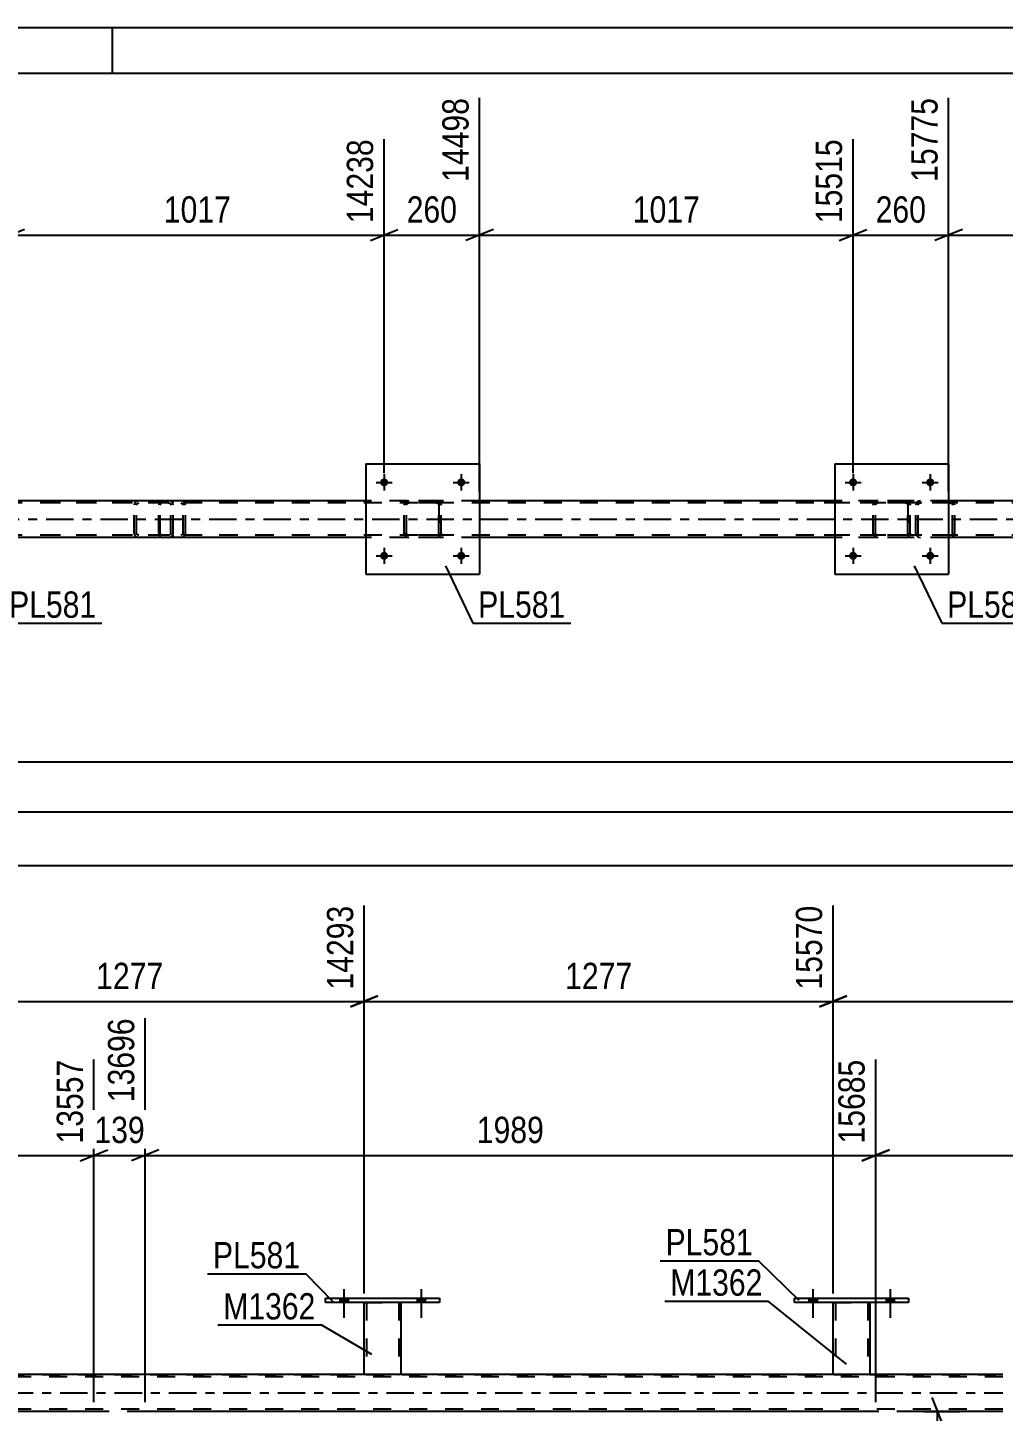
# Model space of a CAD drawing. Header units: millimetres. Extents: x 0 to 841, y 0 to 594.
# Drawn here: x 621.8 to 728, y 443.3 to 594 of the extents above; entities that cross this region are included whole.
import ezdxf

# ---------------------------------------------------------------- set-up
doc = ezdxf.new("R2010")
doc.units = ezdxf.units.MM
doc.linetypes.add('DXK_LINE_DOT2', pattern=[3.9198, 1.9599, -1.9599])
doc.linetypes.add('DXK_LINE_DOT3', pattern=[5.9187, 2.979, -0.9799, 0.9799, -0.9799])
doc.styles.add('Arial Narrow', font='ARIALN.TTF', dxfattribs={"height": 0.2})

# ---------------------------------------------------------------- blocks, each defined once
blk = doc.blocks.new('Unknown-404166562-1135')
at = {"color": 5, "linetype": 'Continuous'}
for p, q in [((841, 594), (0, 594)), ((631, 589), (631, 594)), ((836, 589), (5, 589))]:
    blk.add_line(p, q, dxfattribs=at)
blk = doc.blocks.new('Part-404166562-6134 - 6126')
at = {"color": 7, "linetype": 'DXK_LINE_DOT2'}
for p, q in [((637.11, 542.47), (622.12, 542.47)), ((637.11, 542.23), (622.12, 542.23)), ((633.4, 542.16), (633.36, 541.99)), ((633.36, 538.95), (633.36, 541.99)), ((633.4, 542.17), (633.4, 542.16)), ((633.62, 541.99), (633.64, 542.08)), ((633.62, 538.95), (633.62, 541.99)), ((633.64, 542.08), (633.69, 542.16)), ((633.87, 542.47), (633.68, 542.43)), ((633.69, 542.16), (633.78, 542.21)), ((633.78, 542.21), (633.87, 542.23)), ((637.31, 542.43), (637.11, 542.47)), ((637.11, 542.23), (637.21, 542.21)), ((637.21, 542.21), (637.29, 542.16)), ((637.29, 542.16), (637.35, 542.08)), ((637.35, 542.08), (637.37, 541.99)), ((637.37, 538.95), (637.37, 541.99)), ((637.58, 542.16), (637.58, 542.17)), ((637.62, 541.99), (637.58, 542.16)), ((637.62, 538.95), (637.62, 541.99)), ((637.11, 538.71), (622.12, 538.71)), ((637.11, 538.47), (622.12, 538.47)), ((633.36, 538.95), (633.4, 538.76)), ((633.64, 538.86), (633.62, 538.95)), ((633.69, 538.78), (633.64, 538.86)), ((633.68, 538.5), (633.87, 538.47)), ((633.78, 538.73), (633.69, 538.78)), ((633.87, 538.71), (633.78, 538.73)), ((637.21, 538.73), (637.11, 538.71)), ((637.11, 538.47), (637.31, 538.5)), ((637.29, 538.78), (637.21, 538.73)), ((637.35, 538.86), (637.29, 538.78)), ((637.37, 538.95), (637.35, 538.86)), ((637.58, 538.76), (637.62, 538.95))]:
    blk.add_line(p, q, dxfattribs=at)
for centre, start, end in [((633.86, 541.97), 110.7583, 155.68), ((637.13, 541.97), 24.32, 69.2417), ((633.86, 538.97), 204.32, 249.2417), ((637.13, 538.97), 290.7583, 335.68)]:
    blk.add_arc(centre, 0.496, start, end, dxfattribs=at)
blk = doc.blocks.new('Part-404166562-6135 - 6126')
at = {"color": 7, "linetype": 'DXK_LINE_DOT2'}
for p, q in [((722.24, 542.47), (707.26, 542.47)), ((722.24, 542.23), (707.26, 542.23)), ((718.54, 542.17), (718.5, 541.99)), ((718.5, 538.95), (718.5, 541.99)), ((718.75, 541.99), (718.77, 542.08)), ((718.75, 538.95), (718.75, 541.99)), ((718.77, 542.08), (718.83, 542.16)), ((719.01, 542.47), (718.81, 542.43)), ((718.83, 542.16), (718.91, 542.21)), ((718.91, 542.21), (719.01, 542.23)), ((722.44, 542.43), (722.24, 542.47)), ((722.24, 542.23), (722.34, 542.21)), ((722.34, 542.21), (722.42, 542.16)), ((722.42, 542.16), (722.48, 542.08)), ((722.48, 542.08), (722.5, 541.99)), ((722.5, 538.95), (722.5, 541.99)), ((722.72, 542.16), (722.72, 542.17)), ((722.75, 541.99), (722.72, 542.16)), ((722.75, 538.95), (722.75, 541.99)), ((722.24, 538.71), (707.26, 538.71)), ((722.24, 538.47), (707.26, 538.47)), ((718.5, 538.95), (718.54, 538.76)), ((718.77, 538.86), (718.75, 538.95)), ((718.83, 538.78), (718.77, 538.86)), ((718.81, 538.5), (719.01, 538.47)), ((718.91, 538.73), (718.83, 538.78)), ((719.01, 538.71), (718.91, 538.73)), ((722.34, 538.73), (722.24, 538.71)), ((722.24, 538.47), (722.44, 538.5)), ((722.42, 538.78), (722.34, 538.73)), ((722.48, 538.86), (722.42, 538.78)), ((722.5, 538.95), (722.48, 538.86)), ((722.72, 538.76), (722.75, 538.95))]:
    blk.add_line(p, q, dxfattribs=at)
for centre, start, end in [((718.99, 541.97), 110.7583, 155.68), ((722.26, 541.97), 24.32, 69.2417), ((718.99, 538.97), 204.32, 249.2417), ((722.26, 538.97), 290.7583, 335.68)]:
    blk.add_arc(centre, 0.496, start, end, dxfattribs=at)
blk = doc.blocks.new('Part-404166562-6142 - 6126')
at = {"color": 7, "linetype": 'DXK_LINE_DOT2'}
for p, q in [((636.09, 542.17), (636.07, 541.99)), ((636.07, 538.95), (636.07, 541.99)), ((636.15, 542.33), (636.09, 542.17)), ((636.24, 542.43), (636.15, 542.33)), ((636.21, 541.99), (636.22, 542.08)), ((636.21, 538.95), (636.21, 541.99)), ((636.22, 542.08), (636.25, 542.16)), ((636.34, 542.47), (636.24, 542.43)), ((636.25, 542.16), (636.29, 542.21)), ((636.29, 542.21), (636.34, 542.23)), ((648.5, 542.47), (636.34, 542.47)), ((648.5, 542.23), (636.34, 542.23)), ((637.62, 542.23), (637.62, 542.47)), ((638.63, 542.43), (638.44, 542.47)), ((638.44, 542.23), (638.53, 542.21)), ((638.53, 542.21), (638.61, 542.16)), ((638.61, 542.16), (638.67, 542.08)), ((638.67, 542.08), (638.69, 541.99)), ((638.69, 538.95), (638.69, 541.99)), ((638.9, 542.16), (638.9, 542.17)), ((638.94, 541.99), (638.9, 542.16)), ((638.94, 538.95), (638.94, 541.99)), ((636.07, 538.95), (636.09, 538.76)), ((636.09, 538.76), (636.15, 538.61)), ((636.15, 538.61), (636.24, 538.5)), ((636.22, 538.86), (636.21, 538.95)), ((636.25, 538.78), (636.22, 538.86)), ((636.24, 538.5), (636.34, 538.47)), ((636.29, 538.73), (636.25, 538.78)), ((636.34, 538.71), (636.29, 538.73)), ((648.5, 538.71), (636.34, 538.71)), ((648.5, 538.47), (636.34, 538.47)), ((637.62, 538.47), (637.62, 538.71)), ((638.53, 538.73), (638.44, 538.71)), ((638.44, 538.47), (638.63, 538.5)), ((638.61, 538.78), (638.53, 538.73)), ((638.67, 538.86), (638.61, 538.78)), ((638.69, 538.95), (638.67, 538.86)), ((638.9, 538.76), (638.94, 538.95))]:
    blk.add_line(p, q, dxfattribs=at)
for centre, start, end in [((638.45, 541.97), 23.8494, 68.8059), ((638.45, 538.96), 291.1941, 336.1506)]:
    blk.add_arc(centre, 0.492, start, end, dxfattribs=at)
blk = doc.blocks.new('Part-404166562-6245 - 6126')
at = {"color": 7, "linetype": 'DXK_LINE_DOT2'}
for p, q in [((738.75, 542.23), (91.09, 542.23)), ((670.99, 542.47), (658.59, 542.47)), ((722.07, 542.47), (709.67, 542.47)), ((738.75, 538.71), (91.09, 538.71)), ((670.99, 538.47), (658.59, 538.47)), ((722.07, 538.47), (709.67, 538.47))]:
    blk.add_line(p, q, dxfattribs=at)
at = {"color": 2, "linetype": 'Continuous'}
for p, q in [((658.59, 542.47), (619.91, 542.47)), ((709.67, 542.47), (670.99, 542.47)), ((738.75, 542.47), (722.07, 542.47)), ((658.59, 538.47), (619.91, 538.47)), ((709.67, 538.47), (670.99, 538.47)), ((738.75, 538.47), (722.07, 538.47))]:
    blk.add_line(p, q, dxfattribs=at)
at = {"color": 7, "linetype": 'DXK_LINE_DOT3'}
blk.add_line((91.09, 540.47), (738.75, 540.47), dxfattribs=at)
blk = doc.blocks.new('Part-404166562-35125 - 6126')
at = {"color": 7, "linetype": 'DXK_LINE_DOT2'}
for p, q in [((662.79, 541.99), (662.83, 542.17)), ((662.83, 542.17), (662.79, 541.99)), ((662.79, 538.95), (662.79, 541.99)), ((662.79, 538.95), (662.79, 541.99)), ((663.03, 541.99), (663.05, 542.08)), ((663.03, 538.95), (663.03, 541.99)), ((663.03, 538.95), (663.03, 541.99)), ((663.05, 542.08), (663.1, 542.16)), ((663.09, 542.43), (663.27, 542.47)), ((663.27, 542.47), (663.09, 542.43)), ((663.1, 542.16), (663.18, 542.21)), ((663.18, 542.21), (663.27, 542.23)), ((666.31, 542.47), (663.27, 542.47)), ((666.31, 542.23), (663.27, 542.23)), ((666.31, 542.47), (666.5, 542.43)), ((666.5, 542.43), (666.31, 542.47)), ((666.31, 542.23), (666.41, 542.21)), ((666.41, 542.21), (666.48, 542.16)), ((666.48, 542.16), (666.54, 542.08)), ((666.54, 542.08), (666.55, 541.99)), ((666.55, 538.95), (666.55, 541.99)), ((666.55, 541.99), (666.55, 538.95)), ((666.76, 542.17), (666.79, 541.99)), ((666.79, 541.99), (666.76, 542.17)), ((666.79, 538.95), (666.79, 541.99)), ((666.79, 538.95), (666.79, 541.99)), ((662.83, 538.76), (662.79, 538.95)), ((662.79, 538.95), (662.83, 538.76)), ((663.05, 538.86), (663.03, 538.95)), ((663.1, 538.78), (663.05, 538.86)), ((663.27, 538.47), (663.09, 538.5)), ((663.09, 538.5), (663.27, 538.47)), ((663.18, 538.73), (663.1, 538.78)), ((663.27, 538.71), (663.18, 538.73)), ((666.31, 538.71), (663.27, 538.71)), ((666.31, 538.47), (663.27, 538.47)), ((666.41, 538.73), (666.31, 538.71)), ((666.5, 538.5), (666.31, 538.47)), ((666.31, 538.47), (666.5, 538.5)), ((666.48, 538.78), (666.41, 538.73)), ((666.54, 538.86), (666.48, 538.78)), ((666.55, 538.95), (666.54, 538.86)), ((666.79, 538.95), (666.76, 538.76)), ((666.76, 538.76), (666.79, 538.95))]:
    blk.add_line(p, q, dxfattribs=at)
at = {"color": 7, "linetype": 'DXK_LINE_DOT3'}
blk.add_line((664.79, 540.47), (664.79, 540.47), dxfattribs=at)
at = {"color": 7, "linetype": 'DXK_LINE_DOT2'}
for centre, start, end in [((663.27, 541.99), 112.5, 157.5), ((663.27, 541.99), 112.5, 157.5), ((666.31, 541.99), 22.5, 67.5), ((666.31, 541.99), 22.5, 67.5), ((663.27, 538.95), 202.5, 247.5), ((663.27, 538.95), 202.5, 247.5), ((666.31, 538.95), 292.5, 337.5), ((666.31, 538.95), 292.5, 337.5)]:
    blk.add_arc(centre, 0.48, start, end, dxfattribs=at)
blk = doc.blocks.new('Part-404166562-35126 - 6126')
at = {"color": 2, "linetype": 'Continuous'}
for p, q in [((658.59, 546.47), (658.59, 534.47)), ((658.59, 546.47), (670.99, 546.47)), ((670.99, 546.47), (670.99, 534.47)), ((658.59, 534.47), (670.99, 534.47))]:
    blk.add_line(p, q, dxfattribs=at)
blk = doc.blocks.new('Part-404166562-35127 - 6126')
at = {"color": 7, "linetype": 'DXK_LINE_DOT2'}
for p, q in [((713.87, 541.99), (713.91, 542.17)), ((713.91, 542.17), (713.87, 541.99)), ((713.87, 538.95), (713.87, 541.99)), ((713.87, 538.95), (713.87, 541.99)), ((714.11, 541.99), (714.13, 542.08)), ((714.11, 538.95), (714.11, 541.99)), ((714.11, 538.95), (714.11, 541.99)), ((714.13, 542.08), (714.18, 542.16)), ((714.17, 542.43), (714.35, 542.47)), ((714.35, 542.47), (714.17, 542.43)), ((714.18, 542.16), (714.26, 542.21)), ((714.26, 542.21), (714.35, 542.23)), ((717.39, 542.47), (714.35, 542.47)), ((717.39, 542.23), (714.35, 542.23)), ((717.39, 542.47), (717.58, 542.43)), ((717.58, 542.43), (717.39, 542.47)), ((717.39, 542.23), (717.49, 542.21)), ((717.49, 542.21), (717.56, 542.16)), ((717.56, 542.16), (717.62, 542.08)), ((717.62, 542.08), (717.63, 541.99)), ((717.63, 538.95), (717.63, 541.99)), ((717.63, 541.99), (717.63, 538.95)), ((717.84, 542.17), (717.87, 541.99)), ((717.87, 541.99), (717.84, 542.17)), ((717.87, 538.95), (717.87, 541.99)), ((717.87, 538.95), (717.87, 541.99)), ((713.91, 538.76), (713.87, 538.95)), ((713.87, 538.95), (713.91, 538.76)), ((714.13, 538.86), (714.11, 538.95)), ((714.18, 538.78), (714.13, 538.86)), ((714.35, 538.47), (714.17, 538.5)), ((714.17, 538.5), (714.35, 538.47)), ((714.26, 538.73), (714.18, 538.78)), ((714.35, 538.71), (714.26, 538.73)), ((717.39, 538.71), (714.35, 538.71)), ((717.39, 538.47), (714.35, 538.47)), ((717.49, 538.73), (717.39, 538.71)), ((717.58, 538.5), (717.39, 538.47)), ((717.39, 538.47), (717.58, 538.5)), ((717.56, 538.78), (717.49, 538.73)), ((717.62, 538.86), (717.56, 538.78)), ((717.63, 538.95), (717.62, 538.86)), ((717.87, 538.95), (717.84, 538.76)), ((717.84, 538.76), (717.87, 538.95))]:
    blk.add_line(p, q, dxfattribs=at)
at = {"color": 7, "linetype": 'DXK_LINE_DOT3'}
blk.add_line((715.87, 540.47), (715.87, 540.47), dxfattribs=at)
at = {"color": 7, "linetype": 'DXK_LINE_DOT2'}
for centre, start, end in [((714.35, 541.99), 112.5, 157.5), ((714.35, 541.99), 112.5, 157.5), ((717.39, 541.99), 22.5, 67.5), ((717.39, 541.99), 22.5, 67.5), ((714.35, 538.95), 202.5, 247.5), ((714.35, 538.95), 202.5, 247.5), ((717.39, 538.95), 292.5, 337.5), ((717.39, 538.95), 292.5, 337.5)]:
    blk.add_arc(centre, 0.48, start, end, dxfattribs=at)
blk = doc.blocks.new('Part-404166562-35128 - 6126')
at = {"color": 2, "linetype": 'Continuous'}
for p, q in [((709.67, 546.47), (709.67, 534.47)), ((709.67, 546.47), (722.07, 546.47)), ((722.07, 546.47), (722.07, 534.47)), ((709.67, 534.47), (722.07, 534.47))]:
    blk.add_line(p, q, dxfattribs=at)
blk = doc.blocks.new('Bolt-404166562-35152 - 6126')
at = {"linetype": 'Continuous'}
for points in [[(661.03, 536.47, -1), (660.15, 536.47, -1)], [(669.43, 536.47, -1), (668.55, 536.47, -1)]]:
    blk.add_hatch(color=1, dxfattribs=at).paths.add_polyline_path(points)
at = {"color": 1, "linetype": 'Continuous'}
for p, q in [((660.59, 537.35), (660.59, 535.59)), ((668.99, 537.35), (668.99, 535.59)), ((659.71, 536.47), (661.47, 536.47)), ((668.11, 536.47), (669.87, 536.47))]:
    blk.add_line(p, q, dxfattribs=at)
blk = doc.blocks.new('Bolt-404166562-35153 - 6126')
at = {"linetype": 'Continuous'}
for points in [[(661.03, 544.47, -1), (660.15, 544.47, -1)], [(669.43, 544.47, -1), (668.55, 544.47, -1)]]:
    blk.add_hatch(color=1, dxfattribs=at).paths.add_polyline_path(points)
at = {"color": 1, "linetype": 'Continuous'}
for p, q in [((659.71, 544.47), (661.47, 544.47)), ((660.59, 545.35), (660.59, 543.59)), ((668.11, 544.47), (669.87, 544.47)), ((668.99, 545.35), (668.99, 543.59))]:
    blk.add_line(p, q, dxfattribs=at)
blk = doc.blocks.new('Bolt-404166562-35154 - 6126')
at = {"linetype": 'Continuous'}
for points in [[(712.11, 536.47, -1), (711.23, 536.47, -1)], [(720.51, 536.47, -1), (719.63, 536.47, -1)]]:
    blk.add_hatch(color=1, dxfattribs=at).paths.add_polyline_path(points)
at = {"color": 1, "linetype": 'Continuous'}
for p, q in [((711.67, 537.35), (711.67, 535.59)), ((720.07, 537.35), (720.07, 535.59)), ((710.79, 536.47), (712.55, 536.47)), ((719.19, 536.47), (720.95, 536.47))]:
    blk.add_line(p, q, dxfattribs=at)
blk = doc.blocks.new('Bolt-404166562-35155 - 6126')
at = {"linetype": 'Continuous'}
for points in [[(712.11, 544.47, -1), (711.23, 544.47, -1)], [(720.51, 544.47, -1), (719.63, 544.47, -1)]]:
    blk.add_hatch(color=1, dxfattribs=at).paths.add_polyline_path(points)
at = {"color": 1, "linetype": 'Continuous'}
for p, q in [((710.79, 544.47), (712.55, 544.47)), ((711.67, 545.35), (711.67, 543.59)), ((719.19, 544.47), (720.95, 544.47)), ((720.07, 545.35), (720.07, 543.59))]:
    blk.add_line(p, q, dxfattribs=at)
blk = doc.blocks.new('Part-404166562-4736 - 4656')
at = {"color": 7, "linetype": 'DXK_LINE_DOT2'}
for p, q in [((727.98, 447.03), (86.72, 447.03)), ((113.77, 447.27), (727.98, 447.27)), ((662.42, 447.27), (658.42, 447.27)), ((713.5, 447.27), (709.5, 447.27)), ((727.98, 443.51), (86.72, 443.51)), ((634.57, 443.27), (628.99, 443.27)), ((718.38, 443.27), (714.13, 443.27))]:
    blk.add_line(p, q, dxfattribs=at)
at = {"color": 2, "linetype": 'Continuous'}
for p, q in [((658.42, 447.27), (611.34, 447.27)), ((709.5, 447.27), (662.42, 447.27)), ((727.98, 447.27), (713.5, 447.27)), ((628.99, 443.27), (549.43, 443.27)), ((714.13, 443.27), (634.57, 443.27)), ((727.98, 443.27), (718.38, 443.27))]:
    blk.add_line(p, q, dxfattribs=at)
at = {"color": 7, "linetype": 'DXK_LINE_DOT3'}
blk.add_line((86.72, 445.27), (727.98, 445.27), dxfattribs=at)
blk = doc.blocks.new('Bolt-404166562-35497 - 4656')
at = {"linetype": 'Continuous'}
for points in [[(706.86, 455.11), (707.74, 455.11), (707.74, 455.59), (706.86, 455.59)], [(715.26, 455.11), (716.14, 455.11), (716.14, 455.59), (715.26, 455.59)]]:
    blk.add_hatch(color=1, dxfattribs=at).paths.add_polyline_path(points)
at = {"color": 1, "linetype": 'Continuous'}
for p, q in [((706.86, 455.59), (706.86, 455.11)), ((707.3, 456.59), (707.3, 453.47)), ((707.74, 455.59), (707.74, 455.11)), ((715.26, 455.59), (715.26, 455.11)), ((715.7, 456.59), (715.7, 453.47)), ((716.14, 455.59), (716.14, 455.11))]:
    blk.add_line(p, q, dxfattribs=at)
blk = doc.blocks.new('Part-404166562-35469 - 4656')
at = {"color": 7, "linetype": 'DXK_LINE_DOT2'}
for p, q in [((709.5, 455.12), (713.5, 455.12)), ((709.5, 455.11), (709.5, 455.12)), ((709.5, 455.12), (709.5, 455.11)), ((709.74, 455.12), (709.74, 447.27)), ((713.26, 455.12), (713.26, 447.27)), ((713.5, 455.12), (713.5, 455.11)), ((713.5, 455.11), (713.5, 455.12)), ((713.24, 447.27), (713.26, 447.27))]:
    blk.add_line(p, q, dxfattribs=at)
at = {"color": 2, "linetype": 'Continuous'}
for p, q in [((709.5, 447.27), (709.5, 455.11)), ((713.5, 455.11), (713.5, 447.27)), ((713.47, 447.27), (709.5, 447.27)), ((713.5, 447.27), (713.47, 447.27))]:
    blk.add_line(p, q, dxfattribs=at)
blk = doc.blocks.new('Part-404166562-35467 - 4656')
at = {"color": 7, "linetype": 'DXK_LINE_DOT2'}
for p, q in [((658.42, 455.12), (662.42, 455.12)), ((658.42, 455.11), (658.42, 455.12)), ((658.42, 455.12), (658.42, 455.11)), ((658.66, 455.12), (658.66, 447.27)), ((662.18, 455.12), (662.18, 447.27)), ((662.42, 455.12), (662.42, 455.11)), ((662.42, 455.11), (662.42, 455.12)), ((662.16, 447.27), (662.18, 447.27))]:
    blk.add_line(p, q, dxfattribs=at)
at = {"color": 2, "linetype": 'Continuous'}
for p, q in [((658.42, 447.27), (658.42, 455.11)), ((662.42, 455.11), (662.42, 447.27)), ((662.39, 447.27), (658.42, 447.27)), ((662.42, 447.27), (662.39, 447.27))]:
    blk.add_line(p, q, dxfattribs=at)
blk = doc.blocks.new('Part-404166562-35468 - 4656')
at = {"color": 2, "linetype": 'Continuous'}
for p, q in [((654.22, 455.11), (654.22, 455.59)), ((654.22, 455.59), (666.62, 455.59)), ((666.62, 455.59), (666.62, 455.11)), ((666.62, 455.11), (654.22, 455.11))]:
    blk.add_line(p, q, dxfattribs=at)
blk = doc.blocks.new('Part-404166562-35470 - 4656')
at = {"color": 2, "linetype": 'Continuous'}
for p, q in [((705.3, 455.11), (705.3, 455.59)), ((705.3, 455.59), (717.7, 455.59)), ((717.7, 455.59), (717.7, 455.11)), ((717.7, 455.11), (705.3, 455.11))]:
    blk.add_line(p, q, dxfattribs=at)
blk = doc.blocks.new('Bolt-404166562-35494 - 4656')
at = {"linetype": 'Continuous'}
for points in [[(655.78, 455.11), (656.66, 455.11), (656.66, 455.59), (655.78, 455.59)], [(664.18, 455.11), (665.06, 455.11), (665.06, 455.59), (664.18, 455.59)]]:
    blk.add_hatch(color=1, dxfattribs=at).paths.add_polyline_path(points)
at = {"color": 1, "linetype": 'Continuous'}
for p, q in [((655.78, 455.59), (655.78, 455.11)), ((656.22, 456.59), (656.22, 453.47)), ((656.66, 455.59), (656.66, 455.11)), ((664.18, 455.59), (664.18, 455.11)), ((664.62, 456.59), (664.62, 453.47)), ((665.06, 455.59), (665.06, 455.11))]:
    blk.add_line(p, q, dxfattribs=at)
blk = doc.blocks.new('Bolt-404166562-35495 - 4656')
at = {"linetype": 'Continuous'}
for points in [[(655.78, 455.11), (656.66, 455.11), (656.66, 455.59), (655.78, 455.59)], [(664.18, 455.11), (665.06, 455.11), (665.06, 455.59), (664.18, 455.59)]]:
    blk.add_hatch(color=1, dxfattribs=at).paths.add_polyline_path(points)
at = {"color": 1, "linetype": 'Continuous'}
for p, q in [((655.78, 455.59), (655.78, 455.11)), ((656.22, 456.59), (656.22, 453.47)), ((656.66, 455.59), (656.66, 455.11)), ((664.18, 455.59), (664.18, 455.11)), ((664.62, 456.59), (664.62, 453.47)), ((665.06, 455.59), (665.06, 455.11))]:
    blk.add_line(p, q, dxfattribs=at)
blk = doc.blocks.new('Bolt-404166562-35496 - 4656')
at = {"linetype": 'Continuous'}
for points in [[(706.86, 455.11), (707.74, 455.11), (707.74, 455.59), (706.86, 455.59)], [(715.26, 455.11), (716.14, 455.11), (716.14, 455.59), (715.26, 455.59)]]:
    blk.add_hatch(color=1, dxfattribs=at).paths.add_polyline_path(points)
at = {"color": 1, "linetype": 'Continuous'}
for p, q in [((706.86, 455.59), (706.86, 455.11)), ((707.3, 456.59), (707.3, 453.47)), ((707.74, 455.59), (707.74, 455.11)), ((715.26, 455.59), (715.26, 455.11)), ((715.7, 456.59), (715.7, 453.47)), ((716.14, 455.59), (716.14, 455.11))]:
    blk.add_line(p, q, dxfattribs=at)
blk = doc.blocks.new('StraightDimension-404166562-50408 - 6126')
at = {"color": 7, "linetype": 'Continuous'}
for p, q in [((670.99, 543.47), (670.99, 586.35)), ((660.59, 545.47), (660.59, 581.85)), ((659.09, 570.81), (662.09, 572.01)), ((660.59, 571.41), (670.99, 571.41)), ((672.49, 572.01), (669.49, 570.81))]:
    blk.add_line(p, q, dxfattribs=at)
at = {"color": 0}
blk.add_wipeout([(669.14, 572.16), (669.14, 576.36), (662.45, 576.36), (662.45, 572.16)], dxfattribs=at)
at = {"color": 3, "style": 'Arial Narrow'}
blk.add_text('260', height=2.863, dxfattribs=at).set_placement((663.05, 572.76))
at = {"color": 0, "linetype": 'Continuous'}
blk.add_wipeout([(670.39, 586.95), (666.19, 586.95), (666.19, 576.61), (670.39, 576.61)], dxfattribs=at)
at = {"color": 3, "linetype": 'Continuous', "style": 'Arial Narrow'}
blk.add_text('14498', height=2.863, rotation=90.0002, dxfattribs=at).set_placement((669.79, 577.21))
blk = doc.blocks.new('StraightDimension-404166562-6564 - 6126')
at = {"color": 7, "linetype": 'Continuous'}
blk.add_line((90.45, 502.72), (784.42, 502.72), dxfattribs=at)
blk = doc.blocks.new('StraightDimension-404166562-30659 - 6126')
at = {"color": 7, "linetype": 'Continuous'}
blk.add_line((91.09, 508.59), (783.78, 508.59), dxfattribs=at)
blk = doc.blocks.new('StraightDimension-404166562-30689 - 6126')
at = {"color": 7, "linetype": 'Continuous'}
blk.add_line((206.69, 514.01), (783.78, 514.01), dxfattribs=at)
blk = doc.blocks.new('StraightDimension-404166562-50405 - 6126')
at = {"color": 7, "linetype": 'Continuous'}
for p, q in [((722.07, 543.47), (722.07, 586.35)), ((756.85, 545.47), (756.85, 581.85)), ((723.57, 572.01), (720.57, 570.81)), ((722.07, 571.41), (756.85, 571.41)), ((755.35, 570.81), (758.35, 572.01))]:
    blk.add_line(p, q, dxfattribs=at)
at = {"color": 0, "linetype": 'Continuous'}
blk.add_wipeout([(756.25, 582.45), (752.05, 582.45), (752.05, 572.11), (756.25, 572.11)], dxfattribs=at)
at = {"color": 0}
blk.add_wipeout([(743.72, 572.16), (743.72, 576.36), (735.21, 576.36), (735.21, 572.16)], dxfattribs=at)
at = {"color": 3, "linetype": 'Continuous', "style": 'Arial Narrow'}
blk.add_text('16792', height=2.863, rotation=90.0002, dxfattribs=at).set_placement((755.65, 572.71))
at = {"color": 3, "style": 'Arial Narrow'}
blk.add_text('1017', height=2.863, dxfattribs=at).set_placement((735.81, 572.76))
blk = doc.blocks.new('StraightDimension-404166562-50406 - 6126')
at = {"color": 7, "linetype": 'Continuous'}
for p, q in [((722.07, 543.47), (722.07, 586.35)), ((711.67, 545.47), (711.67, 581.85)), ((710.17, 570.81), (713.17, 572.01)), ((711.67, 571.41), (722.07, 571.41)), ((723.57, 572.01), (720.57, 570.81))]:
    blk.add_line(p, q, dxfattribs=at)
at = {"color": 0}
blk.add_wipeout([(720.22, 572.16), (720.22, 576.36), (713.53, 576.36), (713.53, 572.16)], dxfattribs=at)
at = {"color": 3, "style": 'Arial Narrow'}
blk.add_text('260', height=2.863, dxfattribs=at).set_placement((714.13, 572.76))
at = {"color": 0, "linetype": 'Continuous'}
blk.add_wipeout([(721.47, 586.95), (717.27, 586.95), (717.27, 576.61), (721.47, 576.61)], dxfattribs=at)
at = {"color": 3, "linetype": 'Continuous', "style": 'Arial Narrow'}
blk.add_text('15775', height=2.863, rotation=90.0002, dxfattribs=at).set_placement((720.87, 577.21))
blk = doc.blocks.new('StraightDimension-404166562-50407 - 6126')
at = {"color": 7, "linetype": 'Continuous'}
for p, q in [((670.99, 543.47), (670.99, 586.35)), ((711.67, 545.47), (711.67, 581.85)), ((672.49, 572.01), (669.49, 570.81)), ((670.99, 571.41), (711.67, 571.41)), ((710.17, 570.81), (713.17, 572.01))]:
    blk.add_line(p, q, dxfattribs=at)
at = {"color": 0, "linetype": 'Continuous'}
blk.add_wipeout([(711.07, 582.45), (706.87, 582.45), (706.87, 572.11), (711.07, 572.11)], dxfattribs=at)
at = {"color": 0}
blk.add_wipeout([(695.59, 572.16), (695.59, 576.36), (687.08, 576.36), (687.08, 572.16)], dxfattribs=at)
at = {"color": 3, "linetype": 'Continuous', "style": 'Arial Narrow'}
blk.add_text('15515', height=2.863, rotation=90.0002, dxfattribs=at).set_placement((710.47, 572.71))
at = {"color": 3, "style": 'Arial Narrow'}
blk.add_text('1017', height=2.863, dxfattribs=at).set_placement((687.68, 572.76))
blk = doc.blocks.new('StraightDimension-404166562-50409 - 6126')
at = {"color": 7, "linetype": 'Continuous'}
for p, q in [((619.91, 543.47), (619.91, 586.35)), ((660.59, 545.47), (660.59, 581.85)), ((621.41, 572.01), (618.41, 570.81)), ((619.91, 571.41), (660.59, 571.41)), ((659.09, 570.81), (662.09, 572.01))]:
    blk.add_line(p, q, dxfattribs=at)
at = {"color": 0, "linetype": 'Continuous'}
blk.add_wipeout([(659.99, 582.45), (655.79, 582.45), (655.79, 572.11), (659.99, 572.11)], dxfattribs=at)
at = {"color": 0}
blk.add_wipeout([(644.51, 572.16), (644.51, 576.36), (636, 576.36), (636, 572.16)], dxfattribs=at)
at = {"color": 3, "linetype": 'Continuous', "style": 'Arial Narrow'}
blk.add_text('14238', height=2.863, rotation=90.0002, dxfattribs=at).set_placement((659.39, 572.71))
at = {"color": 3, "style": 'Arial Narrow'}
blk.add_text('1017', height=2.863, dxfattribs=at).set_placement((636.6, 572.76))
blk = doc.blocks.new('StraightDimension-404166562-51571 - 4656')
at = {"color": 7, "linetype": 'Continuous'}
for p, q in [((549.43, 444.27), (549.43, 486.09)), ((628.99, 444.27), (628.99, 481.59)), ((550.93, 471.75), (547.93, 470.55)), ((549.43, 471.15), (628.99, 471.15)), ((627.49, 470.55), (630.49, 471.75))]:
    blk.add_line(p, q, dxfattribs=at)
at = {"color": 0, "linetype": 'Continuous'}
blk.add_wipeout([(628.39, 482.19), (624.19, 482.19), (624.19, 471.85), (628.39, 471.85)], dxfattribs=at)
at = {"color": 0}
blk.add_wipeout([(593.47, 471.9), (593.47, 476.1), (584.96, 476.1), (584.96, 471.9)], dxfattribs=at)
at = {"color": 3, "linetype": 'Continuous', "style": 'Arial Narrow'}
blk.add_text('13557', height=2.863, rotation=90.0002, dxfattribs=at).set_placement((627.79, 472.45))
at = {"color": 3, "style": 'Arial Narrow'}
blk.add_text('1989', height=2.863, dxfattribs=at).set_placement((585.56, 472.5))
blk = doc.blocks.new('StraightDimension-404166562-51568 - 4656')
at = {"color": 7, "linetype": 'Continuous'}
for p, q in [((714.13, 444.27), (714.13, 481.59)), ((783.78, 448.27), (783.78, 481.59)), ((715.63, 471.75), (712.63, 470.55)), ((714.13, 471.15), (783.78, 471.15)), ((782.28, 470.55), (785.28, 471.75))]:
    blk.add_line(p, q, dxfattribs=at)
at = {"color": 0, "linetype": 'Continuous'}
blk.add_wipeout([(783.18, 482.19), (778.98, 482.19), (778.98, 471.85), (783.18, 471.85)], dxfattribs=at)
at = {"color": 0}
blk.add_wipeout([(753.21, 471.9), (753.21, 476.1), (744.7, 476.1), (744.7, 471.9)], dxfattribs=at)
at = {"color": 3, "linetype": 'Continuous', "style": 'Arial Narrow'}
blk.add_text('17465', height=2.863, rotation=90.0002, dxfattribs=at).set_placement((782.58, 472.45))
at = {"color": 3, "style": 'Arial Narrow'}
blk.add_text('1780', height=2.863, dxfattribs=at).set_placement((745.3, 472.5))
blk = doc.blocks.new('StraightDimension-404166562-5001 - 4656')
at = {"color": 7, "linetype": 'Continuous'}
for p, q in [((721.48, 441.77), (720.28, 444.77)), ((719.38, 443.27), (723.28, 443.27)), ((720.88, 322.05), (720.88, 443.27)), ((720.28, 323.55), (721.48, 320.55)), ((675.26, 322.05), (723.28, 322.05))]:
    blk.add_line(p, q, dxfattribs=at)
at = {"color": 0}
blk.add_wipeout([(720.13, 386.92), (715.93, 386.92), (715.93, 378.41), (720.13, 378.41)], dxfattribs=at)
at = {"color": 3, "style": 'Arial Narrow'}
blk.add_text('3031', height=2.863, rotation=90.0002, dxfattribs=at).set_placement((719.53, 379.01))
blk = doc.blocks.new('StraightDimension-404166562-51569 - 4656')
at = {"color": 7, "linetype": 'Continuous'}
for p, q in [((634.57, 444.27), (634.57, 486.09)), ((714.13, 444.27), (714.13, 481.59)), ((636.07, 471.75), (633.07, 470.55)), ((634.57, 471.15), (714.13, 471.15)), ((712.63, 470.55), (715.63, 471.75))]:
    blk.add_line(p, q, dxfattribs=at)
at = {"color": 0, "linetype": 'Continuous'}
blk.add_wipeout([(713.53, 482.19), (709.33, 482.19), (709.33, 471.85), (713.53, 471.85)], dxfattribs=at)
at = {"color": 0}
blk.add_wipeout([(678.6, 471.9), (678.6, 476.1), (670.09, 476.1), (670.09, 471.9)], dxfattribs=at)
at = {"color": 3, "linetype": 'Continuous', "style": 'Arial Narrow'}
blk.add_text('15685', height=2.863, rotation=90.0002, dxfattribs=at).set_placement((712.93, 472.45))
at = {"color": 3, "style": 'Arial Narrow'}
blk.add_text('1989', height=2.863, dxfattribs=at).set_placement((670.69, 472.5))
blk = doc.blocks.new('StraightDimension-404166562-51570 - 4656')
at = {"color": 7, "linetype": 'Continuous'}
for p, q in [((634.57, 444.27), (634.57, 486.09)), ((628.99, 444.27), (628.99, 481.59)), ((627.49, 470.55), (630.49, 471.75)), ((628.99, 471.15), (634.57, 471.15)), ((636.07, 471.75), (633.07, 470.55))]:
    blk.add_line(p, q, dxfattribs=at)
at = {"color": 0}
blk.add_wipeout([(635.12, 471.9), (635.12, 476.1), (628.44, 476.1), (628.44, 471.9)], dxfattribs=at)
at = {"color": 3, "style": 'Arial Narrow'}
blk.add_text('139', height=2.863, dxfattribs=at).set_placement((629.04, 472.5))
at = {"color": 0, "linetype": 'Continuous'}
blk.add_wipeout([(633.97, 486.69), (629.77, 486.69), (629.77, 476.35), (633.97, 476.35)], dxfattribs=at)
at = {"color": 3, "linetype": 'Continuous', "style": 'Arial Narrow'}
blk.add_text('13696', height=2.863, rotation=90.0002, dxfattribs=at).set_placement((633.37, 476.95))
blk = doc.blocks.new('StraightDimension-404166562-52679 - 4656')
at = {"color": 7, "linetype": 'Continuous'}
for p, q in [((709.5, 456.12), (709.5, 498.36)), ((759.05, 456.12), (759.05, 498.36)), ((711, 488.52), (708, 487.32)), ((757.55, 487.32), (760.55, 488.52)), ((709.5, 487.92), (759.05, 487.92))]:
    blk.add_line(p, q, dxfattribs=at)
at = {"color": 0, "linetype": 'Continuous'}
blk.add_wipeout([(758.45, 498.96), (754.25, 498.96), (754.25, 488.62), (758.45, 488.62)], dxfattribs=at)
at = {"color": 0}
blk.add_wipeout([(738.53, 488.67), (738.53, 492.87), (730.02, 492.87), (730.02, 488.67)], dxfattribs=at)
at = {"color": 3, "linetype": 'Continuous', "style": 'Arial Narrow'}
blk.add_text('16847', height=2.863, rotation=90.0002, dxfattribs=at).set_placement((757.85, 489.22))
at = {"color": 3, "style": 'Arial Narrow'}
blk.add_text('1277', height=2.863, dxfattribs=at).set_placement((730.62, 489.27))
blk = doc.blocks.new('StraightDimension-404166562-52680 - 4656')
at = {"color": 7, "linetype": 'Continuous'}
for p, q in [((658.42, 456.12), (658.42, 498.36)), ((709.5, 456.12), (709.5, 498.36)), ((659.92, 488.52), (656.92, 487.32)), ((708, 487.32), (711, 488.52)), ((658.42, 487.92), (709.5, 487.92))]:
    blk.add_line(p, q, dxfattribs=at)
at = {"color": 0, "linetype": 'Continuous'}
blk.add_wipeout([(708.9, 498.96), (704.7, 498.96), (704.7, 488.62), (708.9, 488.62)], dxfattribs=at)
at = {"color": 0}
blk.add_wipeout([(688.22, 488.67), (688.22, 492.87), (679.71, 492.87), (679.71, 488.67)], dxfattribs=at)
at = {"color": 3, "linetype": 'Continuous', "style": 'Arial Narrow'}
blk.add_text('15570', height=2.863, rotation=90.0002, dxfattribs=at).set_placement((708.3, 489.22))
at = {"color": 3, "style": 'Arial Narrow'}
blk.add_text('1277', height=2.863, dxfattribs=at).set_placement((680.31, 489.27))
blk = doc.blocks.new('StraightDimension-404166562-52681 - 4656')
at = {"color": 7, "linetype": 'Continuous'}
for p, q in [((607.34, 456.12), (607.34, 498.36)), ((658.42, 456.12), (658.42, 498.36)), ((608.84, 488.52), (605.84, 487.32)), ((656.92, 487.32), (659.92, 488.52)), ((607.34, 487.92), (658.42, 487.92))]:
    blk.add_line(p, q, dxfattribs=at)
at = {"color": 0, "linetype": 'Continuous'}
blk.add_wipeout([(657.82, 498.96), (653.62, 498.96), (653.62, 488.62), (657.82, 488.62)], dxfattribs=at)
at = {"color": 0}
blk.add_wipeout([(637.14, 488.67), (637.14, 492.87), (628.63, 492.87), (628.63, 488.67)], dxfattribs=at)
at = {"color": 3, "linetype": 'Continuous', "style": 'Arial Narrow'}
blk.add_text('14293', height=2.863, rotation=90.0002, dxfattribs=at).set_placement((657.22, 489.22))
at = {"color": 3, "style": 'Arial Narrow'}
blk.add_text('1277', height=2.863, dxfattribs=at).set_placement((629.23, 489.27))
blk = doc.blocks.new('Mark-404166562-55165 - 6126')
at = {"color": 0}
blk.add_wipeout([(629.26, 529.72), (629.26, 532.72), (619.75, 532.72), (619.75, 529.72)], dxfattribs=at)
blk.add_wipeout([(629.26, 529.72), (629.26, 532.72), (619.75, 532.72), (619.75, 529.72)], dxfattribs=at)
at = {"color": 30, "linetype": 'Continuous'}
for p, q in [((616.18, 535.38), (619.15, 529.12)), ((619.15, 529.12), (629.86, 529.12))]:
    blk.add_line(p, q, dxfattribs=at)
at = {"color": 3, "style": 'Arial Narrow'}
blk.add_text('PL581', height=2.863, dxfattribs=at).set_placement((619.75, 529.72))
blk = doc.blocks.new('Mark-404166562-55168 - 6126')
at = {"color": 0}
blk.add_wipeout([(680.34, 529.72), (680.34, 532.72), (670.84, 532.72), (670.84, 529.72)], dxfattribs=at)
blk.add_wipeout([(680.34, 529.72), (680.34, 532.72), (670.84, 532.72), (670.84, 529.72)], dxfattribs=at)
at = {"color": 30, "linetype": 'Continuous'}
for p, q in [((667.26, 535.38), (670.24, 529.12)), ((670.24, 529.12), (680.94, 529.12))]:
    blk.add_line(p, q, dxfattribs=at)
at = {"color": 3, "style": 'Arial Narrow'}
blk.add_text('PL581', height=2.863, dxfattribs=at).set_placement((670.84, 529.72))
blk = doc.blocks.new('Mark-404166562-55171 - 6126')
at = {"color": 0}
blk.add_wipeout([(731.42, 529.72), (731.42, 532.72), (721.92, 532.72), (721.92, 529.72)], dxfattribs=at)
blk.add_wipeout([(731.42, 529.72), (731.42, 532.72), (721.92, 532.72), (721.92, 529.72)], dxfattribs=at)
at = {"color": 30, "linetype": 'Continuous'}
for p, q in [((718.34, 535.38), (721.32, 529.12)), ((721.32, 529.12), (732.02, 529.12))]:
    blk.add_line(p, q, dxfattribs=at)
at = {"color": 3, "style": 'Arial Narrow'}
blk.add_text('PL581', height=2.863, dxfattribs=at).set_placement((721.92, 529.72))
blk = doc.blocks.new('Mark-404166562-52920 - 4656')
at = {"color": 0}
blk.add_wipeout([(653.12, 453.28), (653.12, 456.28), (643.07, 456.28), (643.07, 453.28)], dxfattribs=at)
blk.add_wipeout([(653.12, 453.28), (653.12, 456.28), (643.07, 456.28), (643.07, 453.28)], dxfattribs=at)
at = {"color": 30, "linetype": 'Continuous'}
for p in [(642.47, 452.68), (659.25, 449.46)]:
    blk.add_line(p, (653.72, 452.68), dxfattribs=at)
at = {"color": 3, "style": 'Arial Narrow'}
blk.add_text('M1362', height=2.863, dxfattribs=at).set_placement((643.07, 453.28))
blk = doc.blocks.new('Mark-404166562-52923 - 4656')
at = {"color": 0}
blk.add_wipeout([(651.45, 458.85), (651.45, 461.85), (641.95, 461.85), (641.95, 458.85)], dxfattribs=at)
blk.add_wipeout([(651.45, 458.85), (651.45, 461.85), (641.95, 461.85), (641.95, 458.85)], dxfattribs=at)
at = {"color": 30, "linetype": 'Continuous'}
for p in [(641.35, 458.25), (655.06, 455.18)]:
    blk.add_line(p, (652.05, 458.25), dxfattribs=at)
at = {"color": 3, "style": 'Arial Narrow'}
blk.add_text('PL581', height=2.863, dxfattribs=at).set_placement((641.95, 458.85))
blk = doc.blocks.new('Mark-404166562-52926 - 4656')
at = {"color": 0}
blk.add_wipeout([(701.81, 455.87), (701.81, 458.87), (691.76, 458.87), (691.76, 455.87)], dxfattribs=at)
blk.add_wipeout([(701.81, 455.87), (701.81, 458.87), (691.76, 458.87), (691.76, 455.87)], dxfattribs=at)
at = {"color": 30, "linetype": 'Continuous'}
for p in [(691.16, 455.27), (710.96, 448.42)]:
    blk.add_line(p, (702.41, 455.27), dxfattribs=at)
at = {"color": 3, "style": 'Arial Narrow'}
blk.add_text('M1362', height=2.863, dxfattribs=at).set_placement((691.76, 455.87))
blk = doc.blocks.new('Mark-404166562-52929 - 4656')
at = {"color": 0}
blk.add_wipeout([(700.75, 460.27), (700.75, 463.27), (691.25, 463.27), (691.25, 460.27)], dxfattribs=at)
blk.add_wipeout([(700.75, 460.27), (700.75, 463.27), (691.25, 463.27), (691.25, 460.27)], dxfattribs=at)
at = {"color": 30, "linetype": 'Continuous'}
for p in [(690.65, 459.67), (705.81, 455.35)]:
    blk.add_line(p, (701.35, 459.67), dxfattribs=at)
at = {"color": 3, "style": 'Arial Narrow'}
blk.add_text('PL581', height=2.863, dxfattribs=at).set_placement((691.25, 460.27))

msp = doc.modelspace()

# ---------------------------------------------------------------- block references
for name in ['Unknown-404166562-1135', 'Part-404166562-35126 - 6126', 'Part-404166562-35128 - 6126', 'Bolt-404166562-35153 - 6126', 'Bolt-404166562-35155 - 6126', 'Part-404166562-6245 - 6126', 'Part-404166562-6134 - 6126', 'Part-404166562-6142 - 6126', 'Part-404166562-35125 - 6126', 'Part-404166562-6135 - 6126', 'Part-404166562-35127 - 6126', 'Bolt-404166562-35152 - 6126', 'Bolt-404166562-35154 - 6126', 'Part-404166562-35468 - 4656', 'Bolt-404166562-35494 - 4656', 'Bolt-404166562-35495 - 4656', 'Part-404166562-35470 - 4656', 'Bolt-404166562-35497 - 4656', 'Bolt-404166562-35496 - 4656', 'Part-404166562-35467 - 4656', 'Part-404166562-35469 - 4656', 'Part-404166562-4736 - 4656']:
    msp.add_blockref(name, (0, 0))

# ---------------------------------------------------------------- next in the draw order: block references
for name in ['StraightDimension-404166562-50408 - 6126', 'StraightDimension-404166562-50405 - 6126', 'StraightDimension-404166562-6564 - 6126', 'StraightDimension-404166562-51571 - 4656', 'StraightDimension-404166562-51568 - 4656']:
    msp.add_blockref(name, (0, 0))

# ---------------------------------------------------------------- next in the draw order: block references
for name in ['StraightDimension-404166562-50409 - 6126', 'StraightDimension-404166562-50406 - 6126', 'StraightDimension-404166562-30659 - 6126', 'StraightDimension-404166562-5001 - 4656']:
    msp.add_blockref(name, (0, 0))

# ---------------------------------------------------------------- next in the draw order: block references
for name in ['StraightDimension-404166562-50407 - 6126', 'StraightDimension-404166562-30689 - 6126', 'StraightDimension-404166562-51569 - 4656']:
    msp.add_blockref(name, (0, 0))

# ---------------------------------------------------------------- next in the draw order: block references
for name in ['Mark-404166562-55165 - 6126', 'Mark-404166562-55168 - 6126', 'Mark-404166562-55171 - 6126', 'StraightDimension-404166562-52679 - 4656', 'StraightDimension-404166562-51570 - 4656']:
    msp.add_blockref(name, (0, 0))

# ---------------------------------------------------------------- next in the draw order: block references
msp.add_blockref('StraightDimension-404166562-52680 - 4656', (0, 0))

# ---------------------------------------------------------------- next in the draw order: block references
for name in ['StraightDimension-404166562-52681 - 4656', 'Mark-404166562-52926 - 4656']:
    msp.add_blockref(name, (0, 0))

# ---------------------------------------------------------------- next in the draw order: block references
for name in ['Mark-404166562-52929 - 4656', 'Mark-404166562-52920 - 4656']:
    msp.add_blockref(name, (0, 0))

# ---------------------------------------------------------------- next in the draw order: block references
msp.add_blockref('Mark-404166562-52923 - 4656', (0, 0))

doc.saveas('drawing.dxf')
